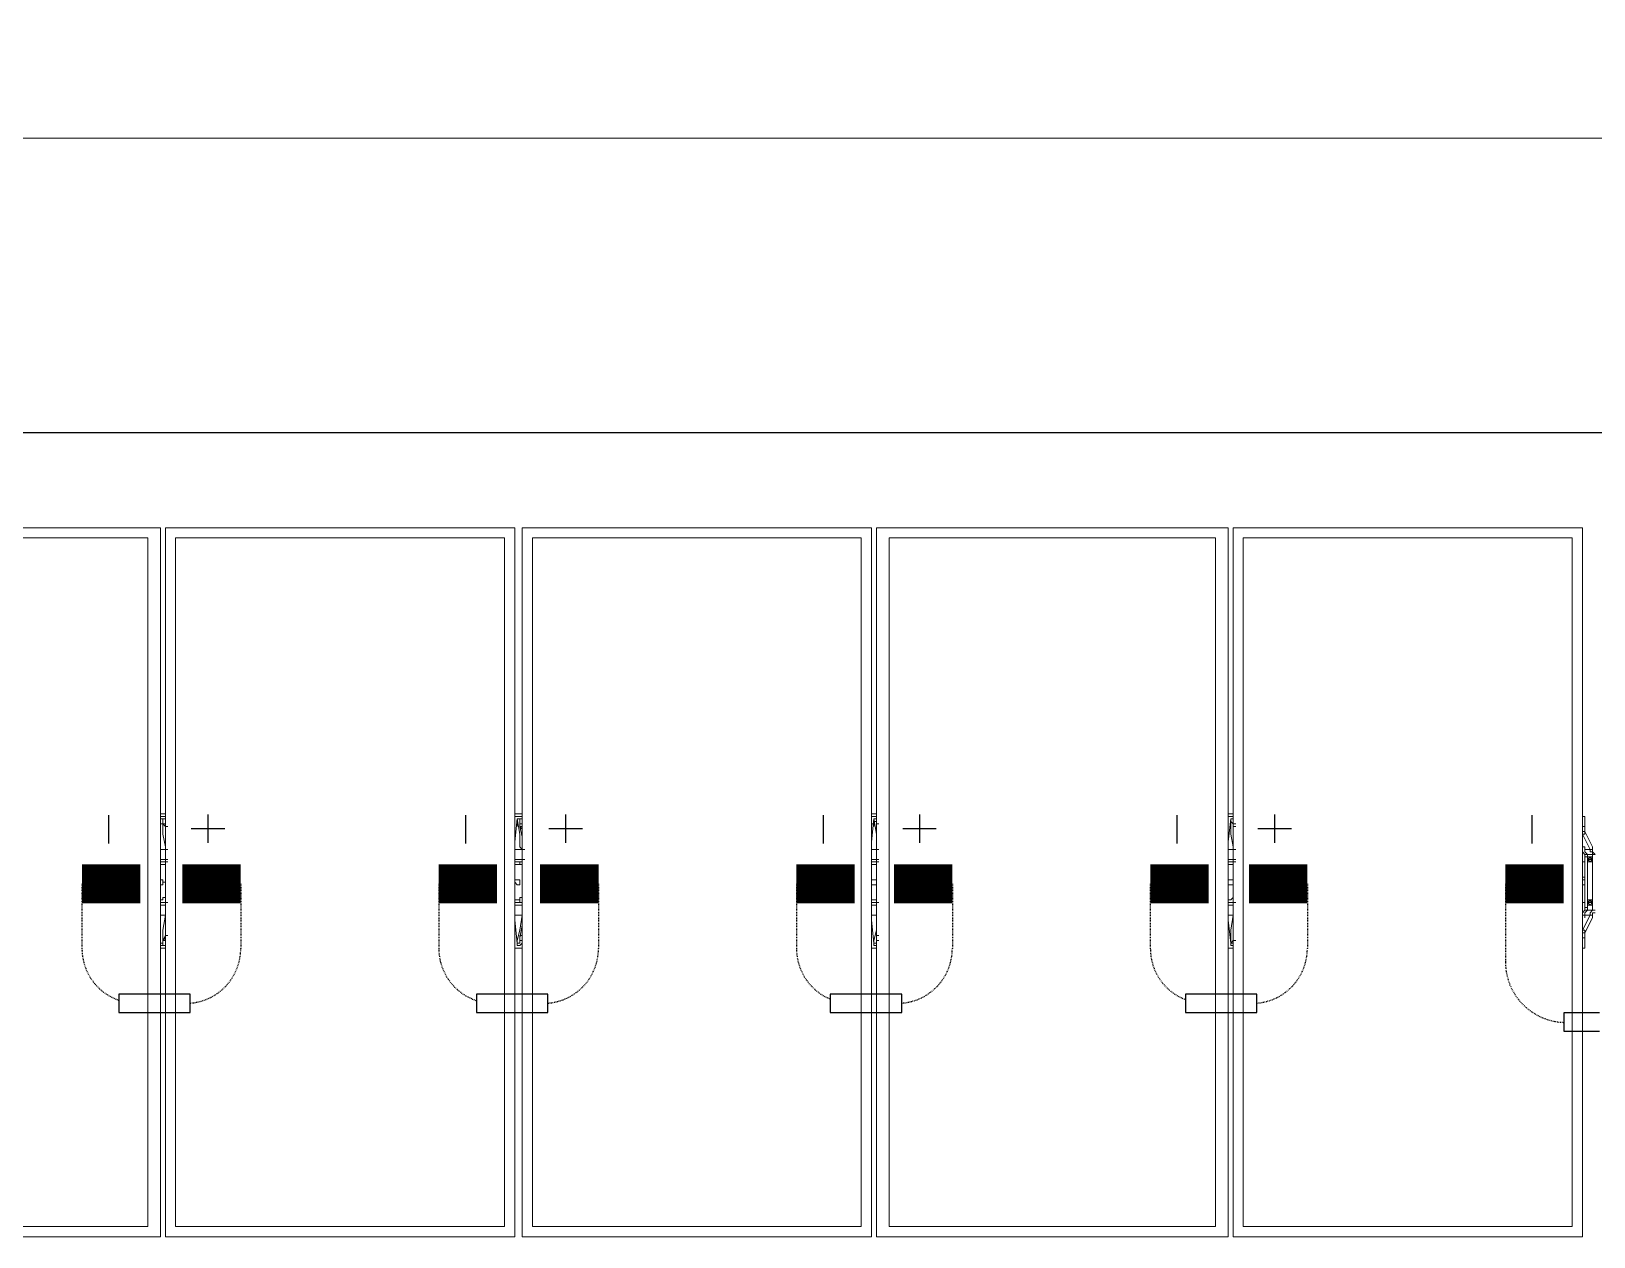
# Model space of a CAD drawing. Header units: feet. Extents: x -12372 to 90117, y -14865 to 4121.
# Drawn here: x 2941.9 to 3141.6, y 3664.6 to 3818.6 of the extents above; entities that cross this region are included whole.
import ezdxf

# ---------------------------------------------------------------- set-up
doc = ezdxf.new("R2010")
doc.units = ezdxf.units.FT
doc.header["$MEASUREMENT"] = 0
doc.linetypes.add('HIDDEN', pattern=[0.375, 0.25, -0.125])
for name, color, linetype in [('E-HARN-COMP', 8, 'Continuous'), ('E-TRNK-CABL-NEG', 6, 'HIDDEN'), ('E-TRUNK-CABLE-POS', 6, 'HIDDEN'), ('G-ANNO-TEXT', 1, 'Continuous'), ('Polarity-Text', 7, 'Continuous')]:
    doc.layers.add(name, color=color, linetype=linetype)

# ---------------------------------------------------------------- blocks, each defined once
blk = doc.blocks.new('A$C4742fff2')
at = {"lineweight": 5}
for points in [[(14.6927, 0), (14.4611, 0), (14.4611, 0.4666), (14.6927, 0.4666)], [(14.9261, 0), (14.6961, 0), (14.6961, 0.4666), (14.9261, 0.4666)], [(14.9311, 0.4666), (15.161, 0.4666), (15.161, 0), (14.9311, 0)], [(15.1644, 0.4666), (15.396, 0.4666), (15.396, 0), (15.1644, 0)], [(15.6294, 0), (15.3994, 0), (15.3994, 0.4666), (15.6294, 0.4666)], [(14.4677, 0.0067), (14.4677, 0.46), (14.6844, 0.46), (14.6844, 0.0067)], [(14.9194, 0.46), (14.7027, 0.46), (14.7027, 0.0067), (14.9194, 0.0067)], [(15.1544, 0.46), (14.9377, 0.46), (14.9377, 0.0067), (15.1544, 0.0067)], [(15.3877, 0.46), (15.1727, 0.46), (15.1727, 0.0067), (15.3877, 0.0067)], [(15.6227, 0.46), (15.406, 0.46), (15.406, 0.0067), (15.6227, 0.0067)], [(15.631, 0.27), (15.631, 0.2683), (15.631, 0.27), (15.631, 0.2767), (15.6294, 0.2767), (15.631, 0.2767)], [(15.631, 0.2517), (15.6327, 0.2517), (15.631, 0.2517), (15.6294, 0.2533), (15.631, 0.2517), (15.6327, 0.2517), (15.631, 0.2517), (15.631, 0.25)], [(15.636, 0.2517), (15.6327, 0.2517), (15.631, 0.2533), (15.631, 0.255), (15.6344, 0.255), (15.6344, 0.2533), (15.636, 0.2533)], [(15.6344, 0.25), (15.6327, 0.25), (15.6327, 0.2483), (15.6327, 0.2467), (15.6344, 0.2467), (15.636, 0.2467), (15.636, 0.2483), (15.636, 0.25)], [(15.6344, 0.25), (15.6327, 0.2483), (15.6344, 0.2467), (15.636, 0.2483)], [(15.6327, 0.2483), (15.6344, 0.25), (15.6344, 0.2483), (15.6327, 0.2483), (15.6344, 0.25), (15.6344, 0.2483), (15.636, 0.2483), (15.6344, 0.2483), (15.636, 0.2483), (15.6344, 0.2483), (15.636, 0.2483), (15.6344, 0.2483), (15.636, 0.2483), (15.6344, 0.2483), (15.636, 0.2483), (15.6344, 0.2483), (15.636, 0.2483), (15.6344, 0.2483), (15.636, 0.2483), (15.6344, 0.2483), (15.636, 0.2483), (15.6344, 0.2483), (15.636, 0.2483), (15.6344, 0.2483), (15.636, 0.2483), (15.636, 0.2467), (15.6344, 0.2467), (15.6327, 0.2467), (15.6327, 0.2483), (15.6344, 0.2483), (15.636, 0.2483), (15.636, 0.2467), (15.6344, 0.2467), (15.6327, 0.2467)], [(15.6344, 0.25), (15.6327, 0.25), (15.6327, 0.2483), (15.6327, 0.2467), (15.6344, 0.2467), (15.636, 0.2467), (15.636, 0.2483), (15.636, 0.25)], [(15.6344, 0.25), (15.6327, 0.2483), (15.6344, 0.2467), (15.636, 0.2483)], [(15.6344, 0.255), (15.636, 0.255)], [(15.6344, 0.255), (15.636, 0.255)], [(15.631, 0.2467), (15.6294, 0.2467)], [(14.6927, 0.235), (14.6944, 0.235), (14.6944, 0.2333), (14.6961, 0.2333), (14.6944, 0.2333), (14.6944, 0.2317), (14.6927, 0.2317), (14.6927, 0.2333)], [(14.9277, 0.235), (14.9294, 0.235), (14.9294, 0.2317), (14.9277, 0.2317), (14.9261, 0.2333), (14.9261, 0.235)], [(15.1627, 0.235), (15.1644, 0.235), (15.1644, 0.2317), (15.161, 0.2317), (15.161, 0.2333), (15.161, 0.235)], [(15.3977, 0.235), (15.3994, 0.235), (15.3994, 0.2317), (15.396, 0.2317), (15.396, 0.2333), (15.396, 0.235)], [(15.631, 0.2367), (15.6294, 0.2367)], [(15.631, 0.235), (15.6294, 0.235)], [(15.6294, 0.2317), (15.631, 0.2317)], [(15.6294, 0.2317), (15.631, 0.2317)], [(15.6294, 0.22), (15.631, 0.22)], [(15.631, 0.2167), (15.631, 0.215)], [(15.6344, 0.22), (15.6344, 0.2217), (15.6327, 0.22), (15.6344, 0.22), (15.636, 0.22), (15.6344, 0.22), (15.636, 0.22), (15.6344, 0.22), (15.636, 0.22), (15.6344, 0.22), (15.636, 0.22)], [(15.6344, 0.2217), (15.6327, 0.22), (15.6344, 0.2183), (15.636, 0.22)], [(15.6344, 0.2217), (15.6327, 0.2217), (15.6327, 0.22), (15.6327, 0.2183), (15.6344, 0.2183), (15.636, 0.2183), (15.636, 0.22), (15.636, 0.2217)], [(15.6344, 0.2217), (15.6327, 0.22), (15.6344, 0.2183), (15.636, 0.22)], [(15.6344, 0.2217), (15.6327, 0.2217), (15.6327, 0.22), (15.6327, 0.2183), (15.6344, 0.2183), (15.636, 0.2183), (15.636, 0.22), (15.636, 0.2217)], [(15.636, 0.22), (15.6344, 0.22)], [(15.636, 0.22), (15.6344, 0.22)], [(15.6294, 0.2133), (15.631, 0.215), (15.6327, 0.215), (15.631, 0.2133), (15.631, 0.2117), (15.631, 0.2133), (15.6327, 0.215), (15.631, 0.215)], [(15.636, 0.2117), (15.636, 0.21)], [(15.6294, 0.19), (15.631, 0.19), (15.631, 0.1967), (15.631, 0.1983), (15.631, 0.1967), (15.631, 0.19)]]:
    blk.add_lwpolyline(points, close=True, dxfattribs=at)
for points in [[(15.6294, 0.4666), (15.6294, 0)], [(15.6227, 0.46), (15.6227, 0.0067)], [(14.6927, 0.2783), (14.6961, 0.2783)], [(14.9261, 0.2783), (14.9311, 0.2783)], [(15.161, 0.2783), (15.1644, 0.2783)], [(15.396, 0.2783), (15.3994, 0.2783)], [(14.6927, 0.275), (14.6944, 0.275), (14.6927, 0.275)], [(14.6927, 0.2733), (14.6927, 0.27)], [(14.6961, 0.275), (14.6944, 0.275), (14.6944, 0.2717), (14.6961, 0.27)], [(14.6977, 0.255), (14.6961, 0.255), (14.6961, 0.2567), (14.6944, 0.265), (14.6944, 0.275)], [(14.9294, 0.27), (14.9294, 0.2717), (14.9294, 0.275), (14.9277, 0.275), (14.9294, 0.275), (14.9277, 0.275), (14.9294, 0.265), (14.9294, 0.2567), (14.9311, 0.255), (14.9327, 0.255)], [(14.9277, 0.2733), (14.9277, 0.27)], [(15.1644, 0.27), (15.1644, 0.2717), (15.1644, 0.2733), (15.1627, 0.2733), (15.1627, 0.275), (15.1644, 0.275)], [(15.166, 0.255), (15.1644, 0.255), (15.1644, 0.265), (15.1627, 0.275)], [(15.1627, 0.2733), (15.1627, 0.27)], [(15.401, 0.255), (15.3994, 0.255), (15.3994, 0.2567), (15.3977, 0.265), (15.3977, 0.275), (15.3977, 0.2733), (15.3994, 0.2717), (15.3994, 0.27)], [(15.3977, 0.2733), (15.3977, 0.27)], [(15.631, 0.2667), (15.631, 0.2667)], [(15.6377, 0.215), (15.636, 0.215), (15.6377, 0.215)], [(15.6377, 0.2133), (15.636, 0.2133), (15.636, 0.2117), (15.6344, 0.2117), (15.636, 0.2117), (15.636, 0.21), (15.631, 0.2), (15.636, 0.21), (15.636, 0.2117), (15.6344, 0.2117), (15.631, 0.2117), (15.6344, 0.2117), (15.636, 0.2117), (15.6344, 0.2117), (15.6344, 0.2133), (15.636, 0.215), (15.6327, 0.215), (15.6327, 0.2167), (15.631, 0.2167), (15.631, 0.25), (15.6327, 0.25), (15.6327, 0.2517), (15.6327, 0.25), (15.631, 0.25), (15.631, 0.2167), (15.6327, 0.2167), (15.6327, 0.215), (15.636, 0.215), (15.6377, 0.215)], [(15.6377, 0.2133), (15.636, 0.2133), (15.636, 0.2117), (15.6344, 0.2117), (15.6344, 0.2133), (15.636, 0.215), (15.6377, 0.215)], [(15.6377, 0.2517), (15.636, 0.2517), (15.6377, 0.2517), (15.636, 0.2533), (15.636, 0.255), (15.636, 0.2567), (15.636, 0.255), (15.636, 0.2533), (15.6377, 0.2517), (15.636, 0.2517), (15.636, 0.2533), (15.6344, 0.2533), (15.6344, 0.255), (15.636, 0.255), (15.636, 0.2567), (15.631, 0.2667), (15.636, 0.2567), (15.636, 0.255), (15.6344, 0.255), (15.631, 0.255), (15.631, 0.2533), (15.6327, 0.2517), (15.636, 0.2517), (15.6377, 0.2517)], [(15.631, 0.2667), (15.631, 0.2667)], [(14.6927, 0.2483), (14.6961, 0.2483)], [(14.6977, 0.2483), (14.6961, 0.2483), (14.6961, 0.255)], [(14.9311, 0.2483), (14.9294, 0.2483), (14.9261, 0.2483)], [(14.9327, 0.2483), (14.9311, 0.2483), (14.9311, 0.255)], [(15.161, 0.2483), (15.1644, 0.2483)], [(15.166, 0.2483), (15.1644, 0.2483), (15.1644, 0.255)], [(15.396, 0.2483), (15.3994, 0.2483)], [(15.401, 0.2483), (15.3994, 0.2483), (15.3994, 0.255)], [(15.6344, 0.2517), (15.6344, 0.2517)], [(15.6344, 0.2517), (15.6344, 0.2517)], [(14.6927, 0.2467), (14.6961, 0.2467), (14.6977, 0.2467)], [(14.6961, 0.2467), (14.6961, 0.245), (14.6927, 0.245)], [(14.9261, 0.2467), (14.9294, 0.2467), (14.9311, 0.2467)], [(14.9261, 0.245), (14.9294, 0.245), (14.9311, 0.245)], [(14.9294, 0.245), (14.9294, 0.2467)], [(15.161, 0.2467), (15.1644, 0.2467), (15.166, 0.2467)], [(15.1644, 0.2467), (15.1644, 0.245), (15.161, 0.245)], [(15.396, 0.2467), (15.3994, 0.2467), (15.401, 0.2467)], [(15.3994, 0.2467), (15.3994, 0.245), (15.396, 0.245)], [(14.6927, 0.2233), (14.6927, 0.2217), (14.6944, 0.2217), (14.6944, 0.2233), (14.6961, 0.2233), (14.6961, 0.22), (14.6961, 0.2183)], [(14.6927, 0.22), (14.6961, 0.22), (14.6977, 0.22)], [(14.6927, 0.1933), (14.6944, 0.1933), (14.6944, 0.2017), (14.6961, 0.2117), (14.6961, 0.2183), (14.6927, 0.2183)], [(14.9261, 0.2233), (14.9261, 0.2217), (14.9294, 0.2217), (14.9294, 0.2233), (14.9311, 0.2233)], [(14.9294, 0.1933), (14.9277, 0.1933), (14.9277, 0.195), (14.9294, 0.2017), (14.9311, 0.2117), (14.9311, 0.2183), (14.9311, 0.22), (14.9294, 0.22), (14.9261, 0.22)], [(14.9261, 0.2183), (14.9294, 0.2183), (14.9311, 0.2183)], [(14.9294, 0.22), (14.9294, 0.2233)], [(15.161, 0.2233), (15.161, 0.2217), (15.1644, 0.2217), (15.1644, 0.2233), (15.1644, 0.22), (15.1644, 0.2183)], [(15.161, 0.22), (15.1644, 0.22), (15.166, 0.22)], [(15.161, 0.2183), (15.1644, 0.2183), (15.1644, 0.2117), (15.1644, 0.2017), (15.1627, 0.195), (15.1627, 0.1933), (15.1644, 0.1933)], [(15.396, 0.2233), (15.396, 0.2217), (15.3977, 0.2217), (15.3994, 0.2233), (15.3994, 0.22), (15.3994, 0.2183)], [(15.396, 0.22), (15.3994, 0.22), (15.401, 0.22)], [(15.396, 0.2183), (15.3994, 0.2183), (15.3994, 0.2117), (15.3977, 0.2017), (15.3977, 0.1933), (15.3994, 0.1933)], [(15.6327, 0.22), (15.6344, 0.2217), (15.6344, 0.22)], [(15.6327, 0.2183), (15.6327, 0.22)], [(15.6327, 0.2183), (15.6327, 0.22)], [(15.6327, 0.22), (15.6344, 0.22)], [(15.6344, 0.2183), (15.6327, 0.2183)], [(15.6344, 0.2183), (15.6327, 0.2183)], [(15.6344, 0.22), (15.636, 0.22)], [(15.6344, 0.22), (15.636, 0.22)], [(15.6344, 0.22), (15.636, 0.22)], [(15.6344, 0.22), (15.636, 0.22), (15.6344, 0.22)], [(15.6344, 0.2183), (15.636, 0.2183), (15.636, 0.22)], [(15.6344, 0.22), (15.636, 0.22), (15.6344, 0.22)], [(15.6344, 0.2183), (15.636, 0.2183), (15.636, 0.22)], [(15.6344, 0.22), (15.636, 0.22)], [(15.6344, 0.215), (15.6344, 0.215)], [(15.6344, 0.215), (15.6344, 0.215)], [(15.636, 0.215), (15.636, 0.215)], [(15.636, 0.215), (15.636, 0.215)], [(14.6961, 0.1983), (14.6944, 0.195), (14.6944, 0.1917), (14.6927, 0.1917), (14.6927, 0.1933), (14.6927, 0.1967)], [(14.9294, 0.1983), (14.9294, 0.195), (14.9294, 0.1933), (14.9277, 0.1933), (14.9277, 0.1917), (14.9294, 0.1917)], [(14.9277, 0.1967), (14.9277, 0.1933), (14.9277, 0.1917)], [(15.1627, 0.1917), (15.1627, 0.1933), (15.1644, 0.1933), (15.1644, 0.195), (15.1644, 0.1983)], [(15.1627, 0.1967), (15.1627, 0.1933), (15.1627, 0.1917), (15.1644, 0.1917)], [(15.3994, 0.1983), (15.3994, 0.195), (15.3977, 0.1933), (15.3977, 0.1917), (15.3994, 0.1917)], [(15.3977, 0.1967), (15.3977, 0.1933), (15.3977, 0.1917)], [(15.631, 0.2), (15.631, 0.2)], [(15.631, 0.2), (15.631, 0.2)], [(14.6927, 0.19), (14.6961, 0.19)], [(14.9261, 0.19), (14.9311, 0.19)], [(15.161, 0.19), (15.1644, 0.19)], [(15.396, 0.19), (15.3994, 0.19)]]:
    blk.add_lwpolyline(points, dxfattribs=at)
at = {"color": 8, "lineweight": 5, "true_color": 0x808080}
for points in [[(14.6927, 0.2767), (14.6961, 0.2767)], [(14.6927, 0.275), (14.6927, 0.26)], [(14.6927, 0.2733), (14.6927, 0.2733)], [(14.6961, 0.2717), (14.6944, 0.2717), (14.6927, 0.2717), (14.6927, 0.27), (14.6927, 0.2717)], [(14.6961, 0.2733), (14.6961, 0.275), (14.6944, 0.275)], [(14.6944, 0.2717), (14.6961, 0.27), (14.6961, 0.2633)], [(14.6961, 0.2667), (14.6961, 0.27), (14.6977, 0.27)], [(14.9261, 0.2767), (14.9311, 0.2767)], [(14.9311, 0.2733), (14.9311, 0.275), (14.9277, 0.275), (14.9261, 0.26)], [(14.9261, 0.2717), (14.9261, 0.2717)], [(14.9277, 0.2733), (14.9277, 0.2733)], [(14.9311, 0.2717), (14.9294, 0.2717), (14.9294, 0.27), (14.9311, 0.2633)], [(14.9311, 0.27), (14.9294, 0.27), (14.9311, 0.2683), (14.9311, 0.2667)], [(15.161, 0.2767), (15.1644, 0.2767)], [(15.1644, 0.2733), (15.1644, 0.275), (15.1627, 0.275), (15.161, 0.26)], [(15.161, 0.2717), (15.161, 0.27), (15.161, 0.2717), (15.1627, 0.2717)], [(15.1627, 0.2733), (15.1627, 0.2733)], [(15.1644, 0.2633), (15.1644, 0.2717), (15.166, 0.2717)], [(15.1644, 0.2667), (15.1644, 0.27)], [(15.396, 0.2767), (15.3994, 0.2767)], [(15.3994, 0.2733), (15.3994, 0.275), (15.3977, 0.275), (15.396, 0.26)], [(15.3977, 0.2733), (15.3977, 0.2733)], [(15.3994, 0.2633), (15.3994, 0.2717), (15.401, 0.2717)], [(15.3994, 0.2667), (15.3994, 0.27), (15.401, 0.27)], [(15.6294, 0.27), (15.631, 0.27), (15.6294, 0.27)], [(15.6294, 0.27), (15.631, 0.27), (15.6294, 0.27)], [(14.6927, 0.255), (14.6961, 0.255)], [(14.9261, 0.255), (14.9311, 0.255)], [(15.161, 0.255), (15.1644, 0.255)], [(15.396, 0.255), (15.3994, 0.255)], [(14.6961, 0.2117), (14.6927, 0.2117)], [(14.6927, 0.2083), (14.6927, 0.1933)], [(14.9311, 0.2117), (14.9261, 0.2117)], [(14.9261, 0.2083), (14.9277, 0.1933)], [(15.1644, 0.2117), (15.161, 0.2117)], [(15.161, 0.2083), (15.1627, 0.1933)], [(15.3994, 0.2117), (15.396, 0.2117)], [(15.396, 0.2083), (15.3977, 0.1933)], [(14.6927, 0.1983), (14.6927, 0.195), (14.6927, 0.1967)], [(14.6961, 0.195), (14.6944, 0.195), (14.6961, 0.1967), (14.6961, 0.205)], [(14.6977, 0.1983), (14.6961, 0.1983), (14.6961, 0.2)], [(14.9261, 0.1967), (14.9261, 0.195), (14.9261, 0.1983)], [(14.9311, 0.195), (14.9294, 0.195), (14.9294, 0.1967), (14.9311, 0.205)], [(14.9311, 0.1983), (14.9294, 0.1983), (14.9311, 0.1983), (14.9311, 0.2)], [(15.161, 0.1983), (15.161, 0.195), (15.161, 0.1967)], [(15.1644, 0.205), (15.1644, 0.195), (15.166, 0.195)], [(15.166, 0.1983), (15.1644, 0.1983), (15.1644, 0.2)], [(15.396, 0.1983), (15.396, 0.195), (15.396, 0.1967)], [(15.3994, 0.205), (15.3994, 0.195), (15.401, 0.195)], [(15.3994, 0.1983), (15.3994, 0.2)], [(15.631, 0.1967), (15.6294, 0.1967), (15.631, 0.1967)], [(15.631, 0.1967), (15.6294, 0.1967), (15.631, 0.1967)], [(14.6927, 0.1933), (14.6927, 0.1933)], [(14.6927, 0.19), (14.6961, 0.19)], [(14.6944, 0.1917), (14.6961, 0.1917), (14.6961, 0.1933)], [(14.9261, 0.19), (14.9311, 0.19)], [(14.9277, 0.195), (14.9277, 0.195)], [(14.9277, 0.1917), (14.9294, 0.1917), (14.9311, 0.1933)], [(14.9277, 0.1933), (14.9277, 0.1933)], [(15.161, 0.19), (15.1644, 0.19)], [(15.1627, 0.1917), (15.1644, 0.1917), (15.1644, 0.1933)], [(15.1627, 0.1933), (15.1627, 0.1933)], [(15.396, 0.19), (15.3994, 0.19)], [(15.3977, 0.1917), (15.3994, 0.1917), (15.3994, 0.1933)], [(15.3977, 0.1933), (15.3977, 0.1933)]]:
    blk.add_lwpolyline(points, dxfattribs=at)
for points in [[(14.9261, 0.2717), (14.9261, 0.27)], [(15.396, 0.2717), (15.396, 0.27)], [(15.6294, 0.2667), (15.631, 0.2667), (15.631, 0.2683), (15.631, 0.2667)], [(15.6344, 0.255), (15.6294, 0.265), (15.631, 0.265), (15.631, 0.2667), (15.631, 0.265), (15.6294, 0.265)], [(15.631, 0.2567), (15.631, 0.255), (15.631, 0.2567), (15.6294, 0.2567)], [(15.6344, 0.25), (15.6327, 0.25)], [(15.636, 0.25), (15.636, 0.2517)], [(15.6327, 0.2467), (15.6327, 0.22)], [(15.636, 0.22), (15.636, 0.2467)], [(15.6327, 0.2183), (15.6327, 0.2167)], [(15.636, 0.215), (15.636, 0.2183)], [(15.6294, 0.2017), (15.631, 0.2017), (15.631, 0.2), (15.631, 0.2017), (15.6294, 0.2017), (15.6344, 0.2117)], [(15.6294, 0.2117), (15.631, 0.2117), (15.631, 0.21), (15.631, 0.2117)], [(15.6294, 0.2), (15.631, 0.2), (15.631, 0.1983), (15.631, 0.2)]]:
    blk.add_lwpolyline(points, close=True, dxfattribs=at)

msp = doc.modelspace()

# ---------------------------------------------------------------- linework, layer by layer
msp.add_line((111.89, 3767.35), (3933.47, 3767.35))
at = {"layer": 'E-HARN-COMP', "const_width": 5}
for points in [[(2948.39, 3709.71), (2955.85, 3709.71)], [(2961.24, 3709.71), (2968.7, 3709.71)], [(2994, 3709.71), (3001.45, 3709.71)], [(3006.96, 3709.71), (3014.42, 3709.71)], [(3039.72, 3709.71), (3047.18, 3709.71)], [(3052.2, 3709.71), (3059.65, 3709.71)], [(3084.95, 3709.71), (3092.41, 3709.71)], [(3097.58, 3709.71), (3105.03, 3709.71)], [(3130.34, 3709.71), (3137.79, 3709.71)]]:
    msp.add_lwpolyline(points, dxfattribs=at)
at = {"layer": 'E-HARN-COMP'}
for points in [[(2957.66, 3695.62), (2953.09, 3695.62), (2953.09, 3693.3), (2957.66, 3693.3)], [(2957.66, 3693.3), (2962.22, 3693.3), (2962.22, 3695.62), (2957.66, 3695.62)], [(3003.38, 3695.62), (2998.82, 3695.62), (2998.82, 3693.3), (3003.38, 3693.3)], [(3003.38, 3693.3), (3007.95, 3693.3), (3007.95, 3695.62), (3003.38, 3695.62)], [(3048.61, 3695.62), (3044.05, 3695.62), (3044.05, 3693.3), (3048.61, 3693.3)], [(3048.61, 3693.3), (3053.18, 3693.3), (3053.18, 3695.62), (3048.61, 3695.62)], [(3094, 3695.62), (3089.43, 3695.62), (3089.43, 3693.3), (3094, 3693.3)], [(3094, 3693.3), (3098.56, 3693.3), (3098.56, 3695.62), (3094, 3695.62)], [(3142.38, 3693.23), (3137.81, 3693.23), (3137.81, 3690.9), (3142.38, 3690.9)]]:
    msp.add_lwpolyline(points, dxfattribs=at)
at = {"layer": 'E-TRNK-CABL-NEG', "ltscale": 0.1}
for points in [[(2948.39, 3709.71), (2948.39, 3701.47, 0.318647), (2953.09, 3694.84, 0.318647)], [(2994, 3709.71), (2994, 3701.47, 0.323498), (2998.82, 3694.8, 0.323498)], [(3039.72, 3709.71), (3039.72, 3701.47, 0.303039), (3044.05, 3694.98, 0.303039)], [(3084.95, 3709.71), (3084.95, 3701.47, 0.309338), (3089.43, 3694.92, 0.309338)], [(3130.34, 3709.71), (3130.34, 3699.74, 0.404462), (3137.82, 3692.01)]]:
    msp.add_lwpolyline(points, format="xyb", dxfattribs=at)
at = {"layer": 'E-TRUNK-CABLE-POS', "ltscale": 0.1}
for points in [[(2968.7, 3709.71), (2968.7, 3701.47, -0.391396), (2962.22, 3694.47, -0.391396)], [(3014.42, 3709.71), (3014.42, 3701.47, -0.391396), (3007.95, 3694.47, -0.391396)], [(3059.65, 3709.71), (3059.65, 3701.47, -0.391396), (3053.18, 3694.47, -0.391396)], [(3105.03, 3709.71), (3105.03, 3701.47, -0.391396), (3098.56, 3694.47, -0.391396)]]:
    msp.add_lwpolyline(points, format="xyb", dxfattribs=at)
at = {"layer": 'G-ANNO-TEXT', "flags": 128}
msp.add_lwpolyline([(2732.5, 3791.32, -0.380061), (2752.34, 3805.02), (3387.1, 3804.97, 0.298343), (3405.61, 3818.62, 0.298343), (3424.12, 3804.97), (3918.46, 3804.97, -0.388677), (3935.81, 3791.32)], format="xyb", dxfattribs=at)
at = {"layer": 'Polarity-Text'}
for p, q in [((2951.79, 3718.49), (2951.79, 3714.87)), ((2964.5, 3718.56), (2964.5, 3714.94)), ((2997.4, 3718.49), (2997.4, 3714.87)), ((3010.22, 3718.56), (3010.22, 3714.94)), ((3043.12, 3718.49), (3043.12, 3714.87)), ((3055.46, 3718.56), (3055.46, 3714.94)), ((3088.35, 3718.49), (3088.35, 3714.87)), ((3100.84, 3718.56), (3100.84, 3714.94)), ((3133.73, 3718.49), (3133.73, 3714.87)), ((2966.64, 3716.75), (2962.36, 3716.75)), ((3012.36, 3716.75), (3008.09, 3716.75)), ((3057.59, 3716.75), (3053.32, 3716.75)), ((3102.98, 3716.75), (3098.7, 3716.75))]:
    msp.add_line(p, q, dxfattribs=at)

# ---------------------------------------------------------------- block references
at = {"xscale": 194.04614304, "yscale": 194.04614304, "zscale": 194.04614304}
msp.add_blockref('A$C4742fff2', (107.36, 3664.64), dxfattribs=at)

doc.saveas('drawing.dxf')
